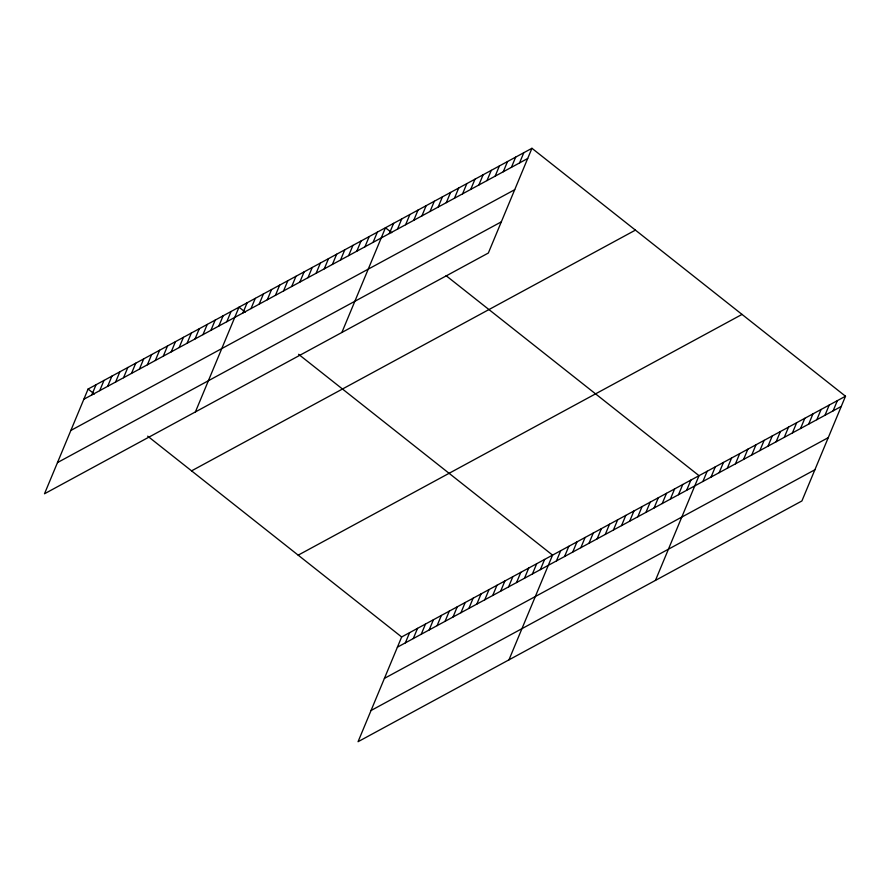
<?xml version="1.0" encoding="UTF-8"?>
<svg xmlns="http://www.w3.org/2000/svg" width="890" height="890" viewBox="0 0 890 890"><rect width="100%" height="100%" fill="white"/><g stroke="black" fill="none" stroke-linecap="round" stroke-linejoin="round"><path stroke-width="1.33" d="M531.942 148.296L88.099 389.041L44.5 493.772L488.343 253.027L531.942 148.296L845.5 396.228L801.901 500.959L358.058 741.704L401.657 636.973L845.5 396.228M91.781 394.96L96.042 384.736M99.725 390.643L103.974 380.43M107.668 386.338L111.918 376.125M115.611 382.032L119.861 371.809M123.554 377.727L127.804 367.503M131.498 373.411L135.747 363.198M139.441 369.105L143.691 358.893M147.384 364.8L151.634 354.576M155.327 360.495L159.577 350.271M163.27 356.178L167.52 345.965M171.203 351.873L175.464 341.66M179.146 347.567L183.407 337.343M187.089 343.262L191.35 333.038M195.032 338.957L199.293 328.733M202.976 334.64L207.237 324.427M210.919 330.335L215.169 320.111M218.862 326.029L223.112 315.805M226.805 321.724L231.055 311.5M195.411 411.914L238.998 307.195L245.273 312.145M242.881 313.002L247.142 302.778M251.024 308.585L255.274 298.361M259.157 304.169L263.418 293.956M267.3 299.752L271.55 289.539M275.433 295.347L279.683 285.123M283.565 290.93L287.826 280.706M291.709 286.513L295.958 276.3M299.841 282.108L304.102 271.884M307.984 277.691L312.234 267.467M316.117 273.274L320.378 263.051M324.26 268.858L328.51 258.645M332.393 264.452L336.643 254.229M340.525 260.036L344.786 249.812M348.669 255.619L352.918 245.406M356.801 251.203L361.062 240.99M364.945 246.797L369.194 236.573M373.077 242.38L377.338 232.157M341.871 332.471L385.47 227.751L391.745 232.702M389.353 233.547L393.603 223.334M397.496 229.142L401.746 218.918M405.629 224.725L409.878 214.501M413.761 220.308L418.022 210.096M421.905 215.903L426.154 205.679M430.037 211.486L434.298 201.262M438.18 207.07L442.43 196.846M446.313 202.653L450.562 192.44M454.456 198.248L458.706 188.024M462.589 193.831L466.838 183.607M470.721 189.414L474.982 179.202M478.865 184.998L483.114 174.785M486.997 180.592L491.258 170.368M495.14 176.176L499.39 165.952M503.273 171.759L507.522 161.546M511.416 167.353L515.666 157.13M519.549 162.937L523.798 152.713M405.339 642.88L409.6 632.668M413.283 638.575L417.543 628.351M421.226 634.27L425.487 624.046M429.169 629.953L433.43 619.74M437.112 625.648L441.362 615.435M445.056 621.342L449.305 611.119M452.999 617.037L457.249 606.813M460.942 612.721L465.192 602.508M468.885 608.415L473.135 598.202M476.829 604.11L481.078 593.886M484.772 599.804L489.022 589.581M492.715 595.499L496.965 585.275M500.658 591.183L504.908 580.97M508.591 586.877L512.851 576.653M516.534 582.572L520.795 572.348M524.477 578.266L528.738 568.043M532.42 573.95L536.681 563.737M540.364 569.644L544.624 559.421M508.969 659.846L552.557 555.115L298.573 354.298M556.45 560.923L560.7 550.71M564.583 556.506L568.832 546.293M572.715 552.1L576.976 541.876M580.859 547.684L585.108 537.46M588.991 543.267L593.252 533.054M597.134 538.851L601.384 528.638M605.267 534.445L609.528 524.221M613.41 530.028L617.66 519.805M621.543 525.612L625.792 515.399M629.675 521.206L633.936 510.982M637.819 516.79L642.068 506.566M645.951 512.373L650.212 502.149M654.094 507.956L658.344 497.744M662.227 503.551L666.488 493.327M670.37 499.134L674.62 488.91M678.503 494.718L682.752 484.505M686.635 490.301L690.896 480.088M655.441 580.402L699.028 475.672L446.09 275.678M702.911 481.479L707.172 471.255M711.054 477.062L715.304 466.849M719.187 472.657L723.448 462.433M727.33 468.24L731.58 458.016M735.463 463.824L739.712 453.6M743.595 459.407L747.856 449.194M751.739 455.001L755.988 444.778M759.871 450.585L764.132 440.361M768.014 446.168L772.264 435.955M776.147 441.752L780.408 431.539M784.29 437.346L788.54 427.122M792.423 432.929L796.672 422.705M800.555 428.513L804.816 418.3M808.698 424.107L812.948 413.883M816.831 419.691L821.092 409.467M824.974 415.274L829.224 405.05M833.107 410.857L837.368 400.645M83.838 399.265L527.681 158.52M70.855 430.449L514.698 189.704M57.483 462.589L501.326 221.844M191.572 470.855L635.415 230.121M298.183 555.16L742.026 314.415M397.396 647.186L841.25 406.452M384.413 678.38L828.267 437.635M371.041 710.509L814.884 469.764M88.099 389.041L94.362 394.003M147.673 436.156L401.657 636.973"/></g></svg>
